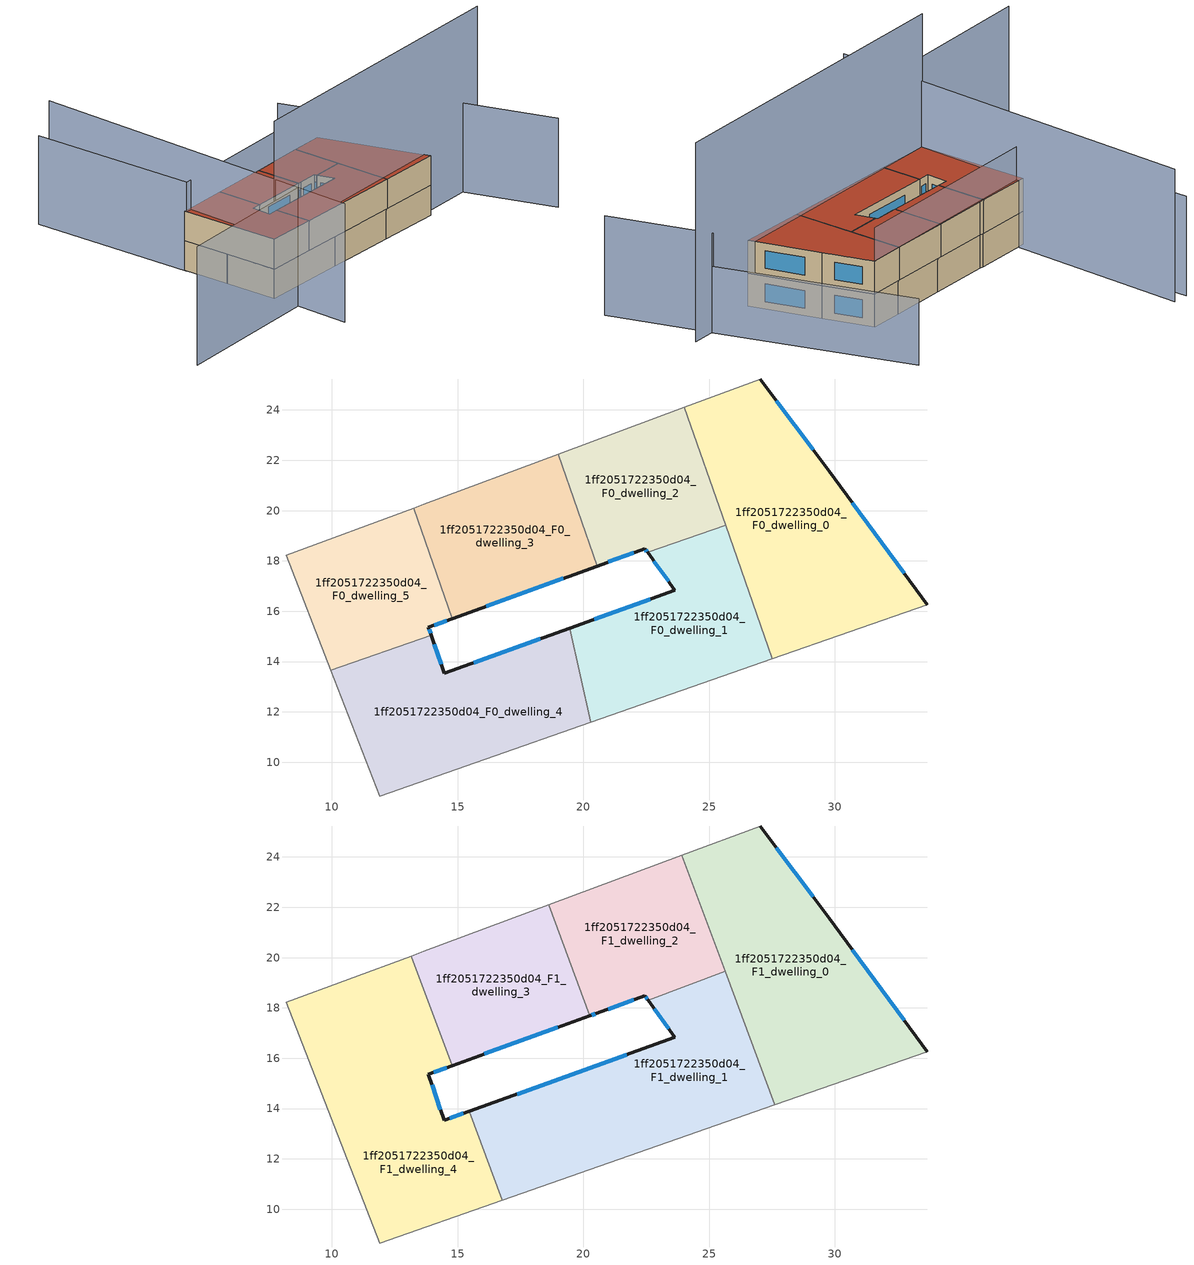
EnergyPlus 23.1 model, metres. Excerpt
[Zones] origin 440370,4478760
1ff2051722350d04_F0_dwelling_0
 floor ground (EU_floor_Construction): 29.78,21.56 33.67,16.26 27.52,14.11 24.01,24.11 27.03,25.23 z0
 wall outside (EU_wall_Construction): 33.67,16.26 29.78,21.56 27.03,25.23 z0:3
 wall adiabatic (EU_wall_Construction): 27.52,14.11 33.67,16.26 / 27.03,25.23 24.01,24.11 z0:3
 wall to 1ff2051722350d04_F0_dwelling_1 (EU_wall_Construction): 25.65,19.43 27.52,14.11 z0:3
 wall to 1ff2051722350d04_F0_dwelling_2 (EU_wall_Construction): 24.01,24.11 25.65,19.43 z0:3
 window (EU_Window_Construction): 32.76,17.5 30.69,20.32 / 29.13,22.42 27.67,24.37 z0.7:2.3
1ff2051722350d04_F0_dwelling_1
 floor ground (EU_floor_Construction): 25.65,19.42 27.52,14.11 20.29,11.59 19.46,15.33 23.64,16.83 22.55,18.34 z0
 wall outside (EU_wall_Construction): 22.55,18.34 23.64,16.83 19.46,15.33 z0:3
 wall adiabatic (EU_wall_Construction): 20.29,11.59 27.52,14.11 z0:3
 wall to 1ff2051722350d04_F0_dwelling_4 (EU_wall_Construction): 19.46,15.33 20.29,11.59 z0:3
 wall to 1ff2051722350d04_F0_dwelling_2 (EU_wall_Construction): 25.65,19.42 22.55,18.34 z0:3
 window (EU_Window_Construction): 22.66,16.48 20.44,15.68 / 22.81,17.99 23.39,17.19 z0.7:2.3
1ff2051722350d04_F0_dwelling_2
 floor ground (EU_floor_Construction): 24.01,24.11 25.65,19.42 22.55,18.34 22.45,18.49 20.55,17.8 19,22.24 z0
 wall outside (EU_wall_Construction): 20.55,17.8 22.45,18.49 22.55,18.34 z0:3
 wall adiabatic (EU_wall_Construction): 24.01,24.11 19,22.24 z0:3
 wall to 1ff2051722350d04_F0_dwelling_3 (EU_wall_Construction): 19,22.24 20.55,17.8 z0:3
 window (EU_Window_Construction): 22.47,18.45 22.53,18.37 / 21,17.96 22.01,18.32 z0.7:2.3
 ceiling adiabatic (EU_roof_Construction): 25.65,19.42 23.92,24.07 25.64,19.45 24.32,18.96 z3
1ff2051722350d04_F0_dwelling_3
 floor ground (EU_floor_Construction): 19,22.24 20.55,17.8 14.79,15.71 13.25,20.09 13.65,20.24 z0
 wall outside (EU_wall_Construction): 14.79,15.71 20.55,17.8 z0:3
 wall to 1ff2051722350d04_F0_dwelling_5 (EU_wall_Construction): 13.25,20.09 14.79,15.71 z0:3
 wall adiabatic (EU_wall_Construction): 19,22.24 13.65,20.24 13.25,20.09 z0:3
 window (EU_Window_Construction): 16.14,16.2 19.2,17.31 z0.7:2.3
1ff2051722350d04_F0_dwelling_4
 floor ground (EU_floor_Construction): 19.46,15.33 20.29,11.59 11.9,8.66 9.97,13.65 13.95,15.05 14.47,13.53 z0
 wall outside (EU_wall_Construction): 19.46,15.33 14.47,13.53 13.95,15.05 z0:3
 wall adiabatic (EU_wall_Construction): 9.97,13.65 11.9,8.66 20.29,11.59 z0:3
 wall to 1ff2051722350d04_F0_dwelling_5 (EU_wall_Construction): 13.95,15.05 9.97,13.65 z0:3
 window (EU_Window_Construction): 14.35,13.89 14.07,14.69 / 18.29,14.91 15.64,13.95 z0.7:2.3
1ff2051722350d04_F0_dwelling_5
 floor ground (EU_floor_Construction): 13.25,20.09 14.79,15.71 13.84,15.37 13.95,15.05 9.97,13.65 8.2,18.22 z0
 wall outside (EU_wall_Construction): 13.95,15.05 13.84,15.37 14.79,15.71 z0:3
 wall adiabatic (EU_wall_Construction): 13.25,20.09 8.2,18.22 9.97,13.65 z0:3
 window (EU_Window_Construction): 14.07,15.45 14.57,15.63 / 13.93,15.12 13.87,15.29 z0.7:2.3
1ff2051722350d04_F1_dwelling_0
 floor to 1ff2051722350d04_F0_dwelling_0 (EU_floor_Construction): 29.78,21.56 33.67,16.26 27.61,14.15 25.76,19.12 24.01,24.11 27.03,25.23 z3
 floor to 1ff2051722350d04_F0_dwelling_2 (EU_floor_Construction): 24.01,24.11 25.65,19.42 23.92,24.07 z3
 wall outside (EU_wall_Construction): 33.67,16.26 29.78,21.56 27.03,25.23 z3:6
 wall adiabatic (EU_wall_Construction): 27.61,14.15 33.67,16.26 / 27.03,25.23 23.92,24.07 z3:6
 wall to 1ff2051722350d04_F1_dwelling_1 (EU_wall_Construction): 25.64,19.45 27.61,14.15 z3:6
 wall to 1ff2051722350d04_F1_dwelling_2 (EU_wall_Construction): 23.92,24.07 25.64,19.45 z3:6
 window (EU_Window_Construction): 32.76,17.5 30.69,20.32 / 29.13,22.42 27.67,24.37 z3.7:5.3
 roof outside (EU_roof_Construction): 33.67,16.26 29.78,21.56 27.03,25.23 23.92,24.07 27.61,14.15 z6
1ff2051722350d04_F1_dwelling_1
 floor to 1ff2051722350d04_F0_dwelling_1 (EU_floor_Construction): 25.75,19.14 27.51,14.11 20.29,11.59 19.46,15.33 23.64,16.83 22.58,18.31 24.32,18.96 25.65,19.42 z3
 floor to 1ff2051722350d04_F0_dwelling_0 (EU_floor_Construction): 25.76,19.12 27.61,14.15 27.51,14.11 z3
 floor to 1ff2051722350d04_F0_dwelling_4 (EU_floor_Construction): 19.46,15.33 20.29,11.59 16.77,10.36 15.46,13.89 z3
 floor adiabatic (EU_floor_Construction): 25.64,19.45 25.65,19.42 24.32,18.96 z3
 wall outside (EU_wall_Construction): 22.58,18.31 23.64,16.83 15.46,13.89 z3:6
 wall adiabatic (EU_wall_Construction): 16.77,10.36 27.61,14.15 z3:6
 wall to 1ff2051722350d04_F1_dwelling_4 (EU_wall_Construction): 15.46,13.89 16.77,10.36 z3:6
 wall to 1ff2051722350d04_F1_dwelling_2 (EU_wall_Construction): 25.64,19.45 22.58,18.31 z3:6
 window (EU_Window_Construction): 21.73,16.14 17.37,14.58 / 22.83,17.96 23.39,17.18 z3.7:5.3
 roof outside (EU_roof_Construction): 27.61,14.15 25.64,19.45 22.58,18.31 23.64,16.83 15.46,13.89 16.77,10.36 z6
1ff2051722350d04_F1_dwelling_2
 floor to 1ff2051722350d04_F0_dwelling_2 (EU_floor_Construction): 23.92,24.07 25.64,19.45 24.32,18.96 22.55,18.34 22.45,18.49 20.55,17.8 19,22.23 z3
 floor to 1ff2051722350d04_F0_dwelling_1 (EU_floor_Construction): 24.32,18.96 22.58,18.31 22.55,18.34 z3
 floor to 1ff2051722350d04_F0_dwelling_3 (EU_floor_Construction): 19,22.23 20.54,17.79 20.26,17.69 18.62,22.09 z3
 wall outside (EU_wall_Construction): 20.26,17.69 20.54,17.79 22.45,18.49 22.58,18.31 z3:6
 wall to 1ff2051722350d04_F1_dwelling_3 (EU_wall_Construction): 18.62,22.09 20.26,17.69 z3:6
 wall adiabatic (EU_wall_Construction): 23.92,24.07 18.62,22.09 z3:6
 window (EU_Window_Construction): 22.48,18.44 22.55,18.35 / 20.99,17.96 22,18.32 / 20.33,17.72 20.48,17.77 z3.7:5.3
 roof outside (EU_roof_Construction): 25.64,19.45 23.92,24.07 18.62,22.09 20.26,17.69 20.54,17.79 22.45,18.49 22.58,18.31 z6
1ff2051722350d04_F1_dwelling_3
 floor to 1ff2051722350d04_F0_dwelling_3 (EU_floor_Construction): 18.62,22.09 20.26,17.69 14.79,15.71 13.25,20.09 13.65,20.24 z3
 floor to 1ff2051722350d04_F0_dwelling_5 (EU_floor_Construction): 13.25,20.09 14.78,15.71 13.16,20.06 z3
 wall outside (EU_wall_Construction): 14.78,15.71 20.26,17.69 z3:6
 wall adiabatic (EU_wall_Construction): 18.62,22.09 13.65,20.24 13.16,20.06 z3:6
 wall to 1ff2051722350d04_F1_dwelling_4 (EU_wall_Construction): 13.16,20.06 14.78,15.71 z3:6
 window (EU_Window_Construction): 16.06,16.17 18.98,17.23 z3.7:5.3
 roof outside (EU_roof_Construction): 20.26,17.69 18.62,22.09 13.65,20.24 13.16,20.06 14.78,15.71 z6
1ff2051722350d04_F1_dwelling_4
 floor to 1ff2051722350d04_F0_dwelling_4 (EU_floor_Construction): 15.46,13.89 16.77,10.36 11.9,8.66 9.97,13.65 13.95,15.05 14.47,13.53 z3
 floor to 1ff2051722350d04_F0_dwelling_5 (EU_floor_Construction): 13.16,20.06 14.78,15.71 13.84,15.37 13.95,15.05 9.97,13.65 8.2,18.22 z3
 wall outside (EU_wall_Construction): 15.46,13.89 14.47,13.53 13.84,15.37 14.78,15.71 z3:6
 wall adiabatic (EU_wall_Construction): 13.16,20.06 8.2,18.22 11.9,8.66 16.77,10.36 z3:6
 window (EU_Window_Construction): 14.06,15.45 14.56,15.63 / 14.32,13.96 13.99,14.94 / 15.23,13.8 14.7,13.61 z3.7:5.3
 roof outside (EU_roof_Construction): 16.77,10.36 15.46,13.89 14.47,13.53 13.84,15.37 14.78,15.71 13.16,20.06 8.2,18.22 11.9,8.66 z6
shading: 3.58,34.19 14.61,0.91 / -1.75,0.34 12.85,6.15 z0:12; 11.9,8.66 40.89,19.72 z0:18; 44.46,11.45 38.73,19.03 / 27.03,25.23 8.28,18 / 8.28,18 2.21,33.75 z0:9; 38.83,18.96 27.87,33.31 z0:6
[Building]
EU S2 Campaign: North Axis=0; Terrain=City; Solar Distribution=FullExterior
[Site:Location]
Madrid: Latitude=40.5; Longitude=-3.5; Time Zone=1; Elevation=609
[SizingPeriod:WeatherFileDays]
AnnualSizingPeriod: Begin Month=1; Begin Day of Month=1; End Month=12; End Day of Month=31; Day of Week for Start Day=Monday; Use Weather File Daylight Saving Period=No; Use Weather File Rain and Snow Indicators=No
[MATERIAL]
EU_InternalMass_Material: Roughness=MediumRough; Thickness=0.1; Conductivity=1; Density=1800; Specific Heat=900; Thermal Absorptance=0.9; Solar Absorptance=0.7; Visible Absorptance=0.7
[MATERIAL:NOMASS] Roughness=MediumRough; Thermal Absorptance=0.9; Solar Absorptance=0.7; Visible Absorptance=0.7
Name | Thermal Resistance
EU_wall_NoMass | 0.419739
EU_roof_NoMass | 0.352165
EU_floor_NoMass | 0.608284
[WINDOWMATERIAL:SIMPLEGLAZINGSYSTEM]
EU_Window_SimpleGlazing: UFactor=4.8352; Solar Heat Gain Coefficient=0.85; Visible Transmittance=0.85
[CONSTRUCTION]
EU_wall_Construction: EU_wall_NoMass
EU_roof_Construction: EU_roof_NoMass
EU_floor_Construction: EU_floor_NoMass
EU_InternalMass_Construction: EU_InternalMass_Material
EU_Window_Construction: EU_Window_SimpleGlazing
[ZONE] Type=1; Multiplier=1; Ceiling Height=autocalculate; Floor Area=autocalculate; Part of Total Floor Area=Yes
Name | Volume
1ff2051722350d04_F0_dwelling_0 | 155.637
1ff2051722350d04_F1_dwelling_0 | 155.626
1ff2051722350d04_F0_dwelling_1 | 101.456
1ff2051722350d04_F1_dwelling_1 | 147.554
1ff2051722350d04_F0_dwelling_2 | 77.8198
1ff2051722350d04_F1_dwelling_2 | 82.0411
1ff2051722350d04_F0_dwelling_3 | 85.9149
1ff2051722350d04_F1_dwelling_3 | 81.6676
1ff2051722350d04_F0_dwelling_4 | 123.879
1ff2051722350d04_F1_dwelling_4 | 155.644
1ff2051722350d04_F0_dwelling_5 | 77.8286
[INTERNALMASS] Construction=EU_InternalMass_Construction
Name | Zone or ZoneList | Surface Area
1ff2051722350d04_F0_dwelling_0_EU_InternalMass | 1ff2051722350d04_F0_dwelling_0 | 51.8792
1ff2051722350d04_F0_dwelling_1_EU_InternalMass | 1ff2051722350d04_F0_dwelling_1 | 33.8219
1ff2051722350d04_F0_dwelling_2_EU_InternalMass | 1ff2051722350d04_F0_dwelling_2 | 25.9402
1ff2051722350d04_F0_dwelling_3_EU_InternalMass | 1ff2051722350d04_F0_dwelling_3 | 28.6383
1ff2051722350d04_F0_dwelling_4_EU_InternalMass | 1ff2051722350d04_F0_dwelling_4 | 41.2929
1ff2051722350d04_F0_dwelling_5_EU_InternalMass | 1ff2051722350d04_F0_dwelling_5 | 25.9429
1ff2051722350d04_F1_dwelling_0_EU_InternalMass | 1ff2051722350d04_F1_dwelling_0 | 51.8756
1ff2051722350d04_F1_dwelling_1_EU_InternalMass | 1ff2051722350d04_F1_dwelling_1 | 49.1828
1ff2051722350d04_F1_dwelling_2_EU_InternalMass | 1ff2051722350d04_F1_dwelling_2 | 27.3472
1ff2051722350d04_F1_dwelling_3_EU_InternalMass | 1ff2051722350d04_F1_dwelling_3 | 27.2212
1ff2051722350d04_F1_dwelling_4_EU_InternalMass | 1ff2051722350d04_F1_dwelling_4 | 51.8814
[OTHEREQUIPMENT] Fuel Type=Electricity; Design Level Calculation Method=Watts/Area; Power per Zone Floor Area=1; Fraction Latent=0; Fraction Radiant=0; Fraction Lost=0; Carbon Dioxide Generation Rate=0; EndUse Subcategory=EU_Step8_InternalGains
Name | Zone or ZoneList or Space or SpaceList | Schedule
EU_Step8_InternalGain_1ff2051722350d04_F0_dwelling_0_f000 | 1ff2051722350d04_F0_dwelling_0 | EU_Step8_GainSchedule_1ff2051722350d04_F0_dwelling_0_f000
EU_Step8_InternalGain_1ff2051722350d04_F0_dwelling_1_f000 | 1ff2051722350d04_F0_dwelling_1 | EU_Step8_GainSchedule_1ff2051722350d04_F0_dwelling_1_f000
EU_Step8_InternalGain_1ff2051722350d04_F0_dwelling_2_f000 | 1ff2051722350d04_F0_dwelling_2 | EU_Step8_GainSchedule_1ff2051722350d04_F0_dwelling_2_f000
EU_Step8_InternalGain_1ff2051722350d04_F0_dwelling_3_f000 | 1ff2051722350d04_F0_dwelling_3 | EU_Step8_GainSchedule_1ff2051722350d04_F0_dwelling_3_f000
EU_Step8_InternalGain_1ff2051722350d04_F0_dwelling_4_f000 | 1ff2051722350d04_F0_dwelling_4 | EU_Step8_GainSchedule_1ff2051722350d04_F0_dwelling_4_f000
EU_Step8_InternalGain_1ff2051722350d04_F0_dwelling_5_f000 | 1ff2051722350d04_F0_dwelling_5 | EU_Step8_GainSchedule_1ff2051722350d04_F0_dwelling_5_f000
EU_Step8_InternalGain_1ff2051722350d04_F1_dwelling_0_f000 | 1ff2051722350d04_F1_dwelling_0 | EU_Step8_GainSchedule_1ff2051722350d04_F1_dwelling_0_f000
EU_Step8_InternalGain_1ff2051722350d04_F1_dwelling_1_f000 | 1ff2051722350d04_F1_dwelling_1 | EU_Step8_GainSchedule_1ff2051722350d04_F1_dwelling_1_f000
EU_Step8_InternalGain_1ff2051722350d04_F1_dwelling_2_f000 | 1ff2051722350d04_F1_dwelling_2 | EU_Step8_GainSchedule_1ff2051722350d04_F1_dwelling_2_f000
EU_Step8_InternalGain_1ff2051722350d04_F1_dwelling_3_f000 | 1ff2051722350d04_F1_dwelling_3 | EU_Step8_GainSchedule_1ff2051722350d04_F1_dwelling_3_f000
EU_Step8_InternalGain_1ff2051722350d04_F1_dwelling_4_f000 | 1ff2051722350d04_F1_dwelling_4 | EU_Step8_GainSchedule_1ff2051722350d04_F1_dwelling_4_f000
[ZONEVENTILATION:DESIGNFLOWRATE] Schedule=EU_AlwaysOn; Design Flow Rate Calculation Method=AirChanges/Hour; Air Changes per Hour=0.703302; Ventilation Type=Natural; Fan Pressure Rise=0; Fan Total Efficiency=1; Constant Term Coefficient=1; Temperature Term Coefficient=0; Velocity Term Coefficient=0; Velocity Squared Term Coefficient=0; Minimum Indoor Temperature=-100; Maximum Indoor Temperature=100; Delta Temperature=-100; Minimum Outdoor Temperature=-100; Maximum Outdoor Temperature=100; Maximum Wind Speed=40
Name | Zone or ZoneList or Space or SpaceList
EU_ConstantAir_1ff2051722350d04_F0_dwelling_0 | 1ff2051722350d04_F0_dwelling_0
EU_ConstantAir_1ff2051722350d04_F0_dwelling_1 | 1ff2051722350d04_F0_dwelling_1
EU_ConstantAir_1ff2051722350d04_F0_dwelling_2 | 1ff2051722350d04_F0_dwelling_2
EU_ConstantAir_1ff2051722350d04_F0_dwelling_3 | 1ff2051722350d04_F0_dwelling_3
EU_ConstantAir_1ff2051722350d04_F0_dwelling_4 | 1ff2051722350d04_F0_dwelling_4
EU_ConstantAir_1ff2051722350d04_F0_dwelling_5 | 1ff2051722350d04_F0_dwelling_5
EU_ConstantAir_1ff2051722350d04_F1_dwelling_0 | 1ff2051722350d04_F1_dwelling_0
EU_ConstantAir_1ff2051722350d04_F1_dwelling_1 | 1ff2051722350d04_F1_dwelling_1
EU_ConstantAir_1ff2051722350d04_F1_dwelling_2 | 1ff2051722350d04_F1_dwelling_2
EU_ConstantAir_1ff2051722350d04_F1_dwelling_3 | 1ff2051722350d04_F1_dwelling_3
EU_ConstantAir_1ff2051722350d04_F1_dwelling_4 | 1ff2051722350d04_F1_dwelling_4
[HVACTEMPLATE:THERMOSTAT] Constant Heating Setpoint=20; Constant Cooling Setpoint=50
EU_HeatOnly_1ff2051722350d04_F0_dwelling_0; EU_HeatOnly_1ff2051722350d04_F0_dwelling_1; EU_HeatOnly_1ff2051722350d04_F0_dwelling_2; EU_HeatOnly_1ff2051722350d04_F0_dwelling_3; EU_HeatOnly_1ff2051722350d04_F0_dwelling_4; EU_HeatOnly_1ff2051722350d04_F0_dwelling_5; EU_HeatOnly_1ff2051722350d04_F1_dwelling_0; EU_HeatOnly_1ff2051722350d04_F1_dwelling_1; EU_HeatOnly_1ff2051722350d04_F1_dwelling_2; EU_HeatOnly_1ff2051722350d04_F1_dwelling_3; EU_HeatOnly_1ff2051722350d04_F1_dwelling_4
[HVACTEMPLATE:ZONE:IDEALLOADSAIRSYSTEM] System Availability Schedule=EU_AlwaysOn; Maximum Heating Supply Air Temperature=50; Minimum Cooling Supply Air Temperature=13; Maximum Heating Supply Air Humidity Ratio=0.0156; Minimum Cooling Supply Air Humidity Ratio=0.0077; Heating Limit=NoLimit; Cooling Limit=NoLimit; Heating Availability Schedule=EU_AlwaysOn; Cooling Availability Schedule=EU_CoolingOff; Dehumidification Control Type=ConstantSensibleHeatRatio; Cooling Sensible Heat Ratio=0.7; Dehumidification Setpoint=60; Humidification Control Type=None; Humidification Setpoint=30; Outdoor Air Method=None; Outdoor Air Flow Rate per Person=0.00944; Outdoor Air Flow Rate per Zone Floor Area=0; Outdoor Air Flow Rate per Zone=0; Demand Controlled Ventilation Type=None; Outdoor Air Economizer Type=NoEconomizer; Heat Recovery Type=None; Sensible Heat Recovery Effectiveness=0.7; Latent Heat Recovery Effectiveness=0.65
Name | Template Thermostat
1ff2051722350d04_F0_dwelling_0 | EU_HeatOnly_1ff2051722350d04_F0_dwelling_0
1ff2051722350d04_F0_dwelling_1 | EU_HeatOnly_1ff2051722350d04_F0_dwelling_1
1ff2051722350d04_F0_dwelling_2 | EU_HeatOnly_1ff2051722350d04_F0_dwelling_2
1ff2051722350d04_F0_dwelling_3 | EU_HeatOnly_1ff2051722350d04_F0_dwelling_3
1ff2051722350d04_F0_dwelling_4 | EU_HeatOnly_1ff2051722350d04_F0_dwelling_4
1ff2051722350d04_F0_dwelling_5 | EU_HeatOnly_1ff2051722350d04_F0_dwelling_5
1ff2051722350d04_F1_dwelling_0 | EU_HeatOnly_1ff2051722350d04_F1_dwelling_0
1ff2051722350d04_F1_dwelling_1 | EU_HeatOnly_1ff2051722350d04_F1_dwelling_1
1ff2051722350d04_F1_dwelling_2 | EU_HeatOnly_1ff2051722350d04_F1_dwelling_2
1ff2051722350d04_F1_dwelling_3 | EU_HeatOnly_1ff2051722350d04_F1_dwelling_3
1ff2051722350d04_F1_dwelling_4 | EU_HeatOnly_1ff2051722350d04_F1_dwelling_4
[SIZING:ZONE] Zone Cooling Design Supply Air Temperature Input Method=SupplyAirTemperature; Zone Cooling Design Supply Air Temperature=13; Zone Heating Design Supply Air Temperature Input Method=SupplyAirTemperature; Zone Heating Design Supply Air Temperature=50; Zone Cooling Design Supply Air Humidity Ratio=0.008; Zone Heating Design Supply Air Humidity Ratio=0.008; Cooling Design Air Flow Method=DesignDay; Cooling Design Air Flow Rate=0; Cooling Minimum Air Flow per Zone Floor Area=0.000762; Cooling Minimum Air Flow=0; Cooling Minimum Air Flow Fraction=0.2; Heating Design Air Flow Method=DesignDay; Heating Design Air Flow Rate=0; Heating Maximum Air Flow per Zone Floor Area=0.002032; Heating Maximum Air Flow=0.141576; Heating Maximum Air Flow Fraction=0.3; Account for Dedicated Outdoor Air System=No; Dedicated Outdoor Air System Control Strategy=NeutralSupplyAir; Dedicated Outdoor Air Low Setpoint Temperature for Design=autosize; Dedicated Outdoor Air High Setpoint Temperature for Design=autosize; Zone Load Sizing Method=Sensible Load Only No Latent Load; Zone Latent Cooling Design Supply Air Humidity Ratio Input Method=HumidityRatioDifference; Zone Cooling Design Supply Air Humidity Ratio Difference=0.005; Zone Latent Heating Design Supply Air Humidity Ratio Input Method=HumidityRatioDifference; Zone Humidification Design Supply Air Humidity Ratio Difference=0.005
1ff2051722350d04_F0_dwelling_0; 1ff2051722350d04_F0_dwelling_1; 1ff2051722350d04_F0_dwelling_2; 1ff2051722350d04_F0_dwelling_3; 1ff2051722350d04_F0_dwelling_4; 1ff2051722350d04_F0_dwelling_5; 1ff2051722350d04_F1_dwelling_0; 1ff2051722350d04_F1_dwelling_1; 1ff2051722350d04_F1_dwelling_2; 1ff2051722350d04_F1_dwelling_3; 1ff2051722350d04_F1_dwelling_4
[SCHEDULE:CONSTANT]
Name | Hourly Value
EU_AlwaysOn | 1
EU_CoolingOff | 0
[SCHEDULE:FILE] Column Number=1; Rows to Skip at Top=0; Number of Hours of Data=8760; Column Separator=Comma; Interpolate to Timestep=No; Minutes per Item=60; Adjust Schedule for Daylight Savings=Yes
Name | File
EU_Step8_GainSchedule_1ff2051722350d04_F0_dwelling_0_f000 | ../../schedules/1ff2051722350d04/1ff2051722350d04_F0_dwelling_0_f000_gain.csv
EU_Step8_GainSchedule_1ff2051722350d04_F0_dwelling_1_f000 | ../../schedules/1ff2051722350d04/1ff2051722350d04_F0_dwelling_1_f000_gain.csv
EU_Step8_GainSchedule_1ff2051722350d04_F0_dwelling_2_f000 | ../../schedules/1ff2051722350d04/1ff2051722350d04_F0_dwelling_2_f000_gain.csv
EU_Step8_GainSchedule_1ff2051722350d04_F0_dwelling_3_f000 | ../../schedules/1ff2051722350d04/1ff2051722350d04_F0_dwelling_3_f000_gain.csv
EU_Step8_GainSchedule_1ff2051722350d04_F0_dwelling_4_f000 | ../../schedules/1ff2051722350d04/1ff2051722350d04_F0_dwelling_4_f000_gain.csv
EU_Step8_GainSchedule_1ff2051722350d04_F0_dwelling_5_f000 | ../../schedules/1ff2051722350d04/1ff2051722350d04_F0_dwelling_5_f000_gain.csv
EU_Step8_GainSchedule_1ff2051722350d04_F1_dwelling_0_f000 | ../../schedules/1ff2051722350d04/1ff2051722350d04_F1_dwelling_0_f000_gain.csv
EU_Step8_GainSchedule_1ff2051722350d04_F1_dwelling_1_f000 | ../../schedules/1ff2051722350d04/1ff2051722350d04_F1_dwelling_1_f000_gain.csv
EU_Step8_GainSchedule_1ff2051722350d04_F1_dwelling_2_f000 | ../../schedules/1ff2051722350d04/1ff2051722350d04_F1_dwelling_2_f000_gain.csv
EU_Step8_GainSchedule_1ff2051722350d04_F1_dwelling_3_f000 | ../../schedules/1ff2051722350d04/1ff2051722350d04_F1_dwelling_3_f000_gain.csv
EU_Step8_GainSchedule_1ff2051722350d04_F1_dwelling_4_f000 | ../../schedules/1ff2051722350d04/1ff2051722350d04_F1_dwelling_4_f000_gain.csv
